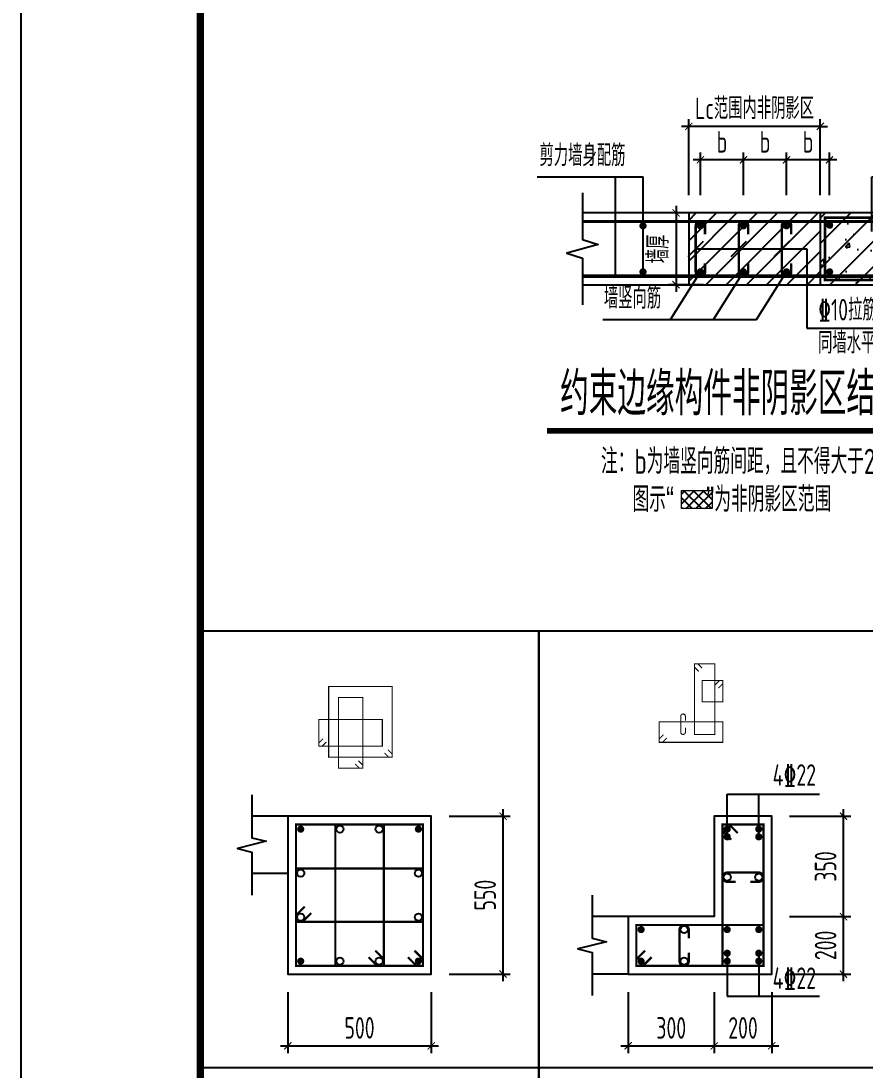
# Model space of a CAD drawing. Extents: x -812054 to 22247, y -644080 to 1003627.
# Drawn here: x -495657 to -483897, y -171821 to -157202 of the extents above; entities that cross this region are included whole.
import ezdxf
from ezdxf.enums import TextEntityAlignment as Align

# ---------------------------------------------------------------- set-up
doc = ezdxf.new("R2010")
doc.units = 0
doc.header["$LTSCALE"] = 1000
doc.linetypes.add('H3普通虚线', pattern=[4.2, 3, -1.2])
doc.layers.get('0').update_dxf_attribs({"linetype": 'CONTINUOUS'})
doc.layers.get('DEFPOINTS').update_dxf_attribs({"linetype": 'CONTINUOUS'})
for name, color, linetype in [('-TK', 7, 'CONTINUOUS'), ('COLU_DE_DIM', 3, 'CONTINUOUS'), ('COLU_DE_TH', 7, 'CONTINUOUS'), ('HATCH', 8, 'CONTINUOUS'), ('LABEL', 1, 'CONTINUOUS'), ('LINK', 6, 'CONTINUOUS'), ('LINK-INDEX', 6, 'CONTINUOUS'), ('REIN', 6, 'CONTINUOUS'), ('S-BEAM-XRBAR', 20, 'CONTINUOUS'), ('S-DETL-DIM', 151, 'CONTINUOUS'), ('S-DETL-LINE1', 2, 'CONTINUOUS'), ('S-DETL-LINE2', 2, 'H3普通虚线'), ('S-DETL-TEXT', 7, 'CONTINUOUS'), ('S-WALL-BEHATCH', 51, 'CONTINUOUS'), ('S-X详图钢筋', 6, 'CONTINUOUS'), ('TAB', 7, 'CONTINUOUS'), ('TEXT25', 2, 'CONTINUOUS'), ('THIN', 7, 'CONTINUOUS')]:
    doc.layers.add(name, color=color, linetype=linetype)
doc.layers.add('墙柱轮廓', color=7, linetype='CONTINUOUS', lineweight=18)
doc.styles.add('TSSD_DIMENSION', font='Tssdeng.shx', dxfattribs={"width": 0.7, "bigfont": 'tssdchn.shx'})
doc.styles.add('TSSD_REIN', font='tssdeng.shx', dxfattribs={"width": 0.7, "height": 300, "bigfont": 'tssdchn.shx'})
doc.dimstyles.new('TSSD_25_100', dxfattribs={"dimtxt": 300, "dimasz": 100, "dimexe": 100, "dimexo": 250, "dimgap": 100, "dimtad": 1, "dimdec": 0, "dimlfac": 0.25, "dimzin": 0, "dimdsep": 46, "dimtxsty": 'TSSD_DIMENSION', "dimblk": 'ARCHTICK', "dimcen": 0, "dimdle": 100, "dimclrt": 7, "dimadec": 0, "dimazin": 0, "dimtfac": 1, "dimtdec": 0, "dimtix": 1, "dimtmove": 2, "dimatfit": 3, "dimldrblk": 'ARCHTICK', "dimfxl": 1, "dimtolj": 1, "dimtzin": 0, "dimarcsym": 0})

# ---------------------------------------------------------------- blocks, each defined once
blk = doc.blocks.new('_ArchTick')
at = {"color": 0, "linetype": 'ByBlock', "const_width": 0.15}
blk.add_lwpolyline([(-0.5, -0.5), (0.5, 0.5)], dxfattribs=at)
blk = doc.blocks.new('*D21')
at = {"layer": 'DEFPOINTS', "color": 0, "transparency": 16777216}
for p in [(2113, 5957), (2113, 4750), (3945, 4750)]:
    blk.add_point(p, dxfattribs=at)
at = {"layer": 'S-DETL-DIM', "color": 0, "lineweight": -2, "transparency": 16777216}
for p, q in [((2113, 5000), (2113, 6057)), ((3945, 5000), (3945, 6057)), ((2113, 5957), (2013, 5957)), ((3945, 5957), (2113, 5957)), ((3945, 5957), (4045, 5957))]:
    blk.add_line(p, q, dxfattribs=at)
at = {"layer": 'S-DETL-DIM', "color": 0, "lineweight": -2, "transparency": 16777216, "xscale": 100, "yscale": 100, "zscale": 100}
blk.add_blockref('_ArchTick', (2113, 5957), dxfattribs=at)
at = {"layer": 'S-DETL-DIM', "color": 0, "lineweight": -2, "transparency": 16777216, "xscale": 100, "yscale": 100, "zscale": 100, "rotation": 180}
blk.add_blockref('_ArchTick', (3945, 5957), dxfattribs=at)
at = {"layer": 'S-DETL-DIM', "color": 7, "transparency": 16777216, "insert": (3029, 6207), "char_height": 300, "attachment_point": 5, "style": 'TSSD_DIMENSION'}
blk.add_mtext('\\A1;Lc范围内非阴影区', dxfattribs=at)
blk = doc.blocks.new('*D22')
at = {"layer": 'DEFPOINTS', "color": 0, "transparency": 16777216}
for p in [(2275, 5491), (2275, 4750), (2875, 4750)]:
    blk.add_point(p, dxfattribs=at)
at = {"layer": 'S-DETL-DIM', "color": 0, "lineweight": -2, "transparency": 16777216}
for p, q in [((2275, 5000), (2275, 5591)), ((2875, 5000), (2875, 5591)), ((2975, 5491), (2175, 5491))]:
    blk.add_line(p, q, dxfattribs=at)
at = {"layer": 'S-DETL-DIM', "color": 0, "lineweight": -2, "transparency": 16777216, "xscale": 100, "yscale": 100, "zscale": 100, "rotation": 180}
blk.add_blockref('_ArchTick', (2275, 5491), dxfattribs=at)
at = {"layer": 'S-DETL-DIM', "color": 0, "lineweight": -2, "transparency": 16777216, "xscale": 100, "yscale": 100, "zscale": 100}
blk.add_blockref('_ArchTick', (2875, 5491), dxfattribs=at)
at = {"layer": 'S-DETL-DIM', "color": 7, "transparency": 16777216, "insert": (2575, 5741), "char_height": 300, "attachment_point": 5, "style": 'TSSD_DIMENSION'}
blk.add_mtext('\\A1;b', dxfattribs=at)
blk = doc.blocks.new('*D23')
at = {"layer": 'DEFPOINTS', "color": 0, "transparency": 16777216}
for p in [(2875, 5491), (2875, 4750), (3475, 4750)]:
    blk.add_point(p, dxfattribs=at)
at = {"layer": 'S-DETL-DIM', "color": 0, "lineweight": -2, "transparency": 16777216}
for p, q in [((2875, 5000), (2875, 5591)), ((3475, 5000), (3475, 5591)), ((3575, 5491), (2775, 5491))]:
    blk.add_line(p, q, dxfattribs=at)
at = {"layer": 'S-DETL-DIM', "color": 0, "lineweight": -2, "transparency": 16777216, "xscale": 100, "yscale": 100, "zscale": 100, "rotation": 180}
blk.add_blockref('_ArchTick', (2875, 5491), dxfattribs=at)
at = {"layer": 'S-DETL-DIM', "color": 0, "lineweight": -2, "transparency": 16777216, "xscale": 100, "yscale": 100, "zscale": 100}
blk.add_blockref('_ArchTick', (3475, 5491), dxfattribs=at)
at = {"layer": 'S-DETL-DIM', "color": 7, "transparency": 16777216, "insert": (3175, 5741), "char_height": 300, "attachment_point": 5, "style": 'TSSD_DIMENSION'}
blk.add_mtext('\\A1;b', dxfattribs=at)
blk = doc.blocks.new('*D24')
at = {"layer": 'DEFPOINTS', "color": 0, "transparency": 16777216}
for p in [(3475, 5491), (3475, 4750), (4075, 4750)]:
    blk.add_point(p, dxfattribs=at)
at = {"layer": 'S-DETL-DIM', "color": 0, "lineweight": -2, "transparency": 16777216}
for p, q in [((3475, 5000), (3475, 5591)), ((4075, 5000), (4075, 5591)), ((4175, 5491), (3375, 5491))]:
    blk.add_line(p, q, dxfattribs=at)
at = {"layer": 'S-DETL-DIM', "color": 0, "lineweight": -2, "transparency": 16777216, "xscale": 100, "yscale": 100, "zscale": 100, "rotation": 180}
blk.add_blockref('_ArchTick', (3475, 5491), dxfattribs=at)
at = {"layer": 'S-DETL-DIM', "color": 0, "lineweight": -2, "transparency": 16777216, "xscale": 100, "yscale": 100, "zscale": 100}
blk.add_blockref('_ArchTick', (4075, 5491), dxfattribs=at)
at = {"layer": 'S-DETL-DIM', "color": 7, "transparency": 16777216, "insert": (3775, 5741), "char_height": 300, "attachment_point": 5, "style": 'TSSD_DIMENSION'}
blk.add_mtext('\\A1;b', dxfattribs=at)
blk = doc.blocks.new('*D25')
at = {"layer": 'DEFPOINTS', "color": 0, "transparency": 16777216}
for p in [(2566, 4750), (1936, 3750), (2566, 3750)]:
    blk.add_point(p, dxfattribs=at)
at = {"layer": 'S-DETL-DIM', "color": 0, "lineweight": -2, "transparency": 16777216}
for p, q in [((1936, 4850), (1936, 3650)), ((2316, 4750), (1836, 4750)), ((2316, 3750), (1836, 3750))]:
    blk.add_line(p, q, dxfattribs=at)
at = {"layer": 'S-DETL-DIM', "color": 0, "lineweight": -2, "transparency": 16777216, "xscale": 100, "yscale": 100, "zscale": 100}
for p, rotation in [((1936, 4750), 90), ((1936, 3750), 270)]:
    blk.add_blockref('_ArchTick', p, dxfattribs=dict(at, rotation=rotation))
at = {"layer": 'S-DETL-DIM', "color": 7, "transparency": 16777216, "insert": (1686, 4250), "char_height": 300, "attachment_point": 5, "rotation": 90, "style": 'TSSD_DIMENSION'}
blk.add_mtext('\\A1;墙厚', dxfattribs=at)
blk = doc.blocks.new('*D420')
at = {"layer": 'COLU_DE_DIM', "color": 0, "lineweight": -2, "transparency": 16777216}
for p, q in [((-487197, -170734), (-487197, -171584)), ((-485997, -170734), (-485997, -171584)), ((-487297, -171484), (-485897, -171484))]:
    blk.add_line(p, q, dxfattribs=at)
at = {"layer": 'DEFPOINTS', "color": 0, "transparency": 16777216}
for p in [(-487197, -170484), (-485997, -170484), (-485997, -171484)]:
    blk.add_point(p, dxfattribs=at)
at = {"layer": 'COLU_DE_DIM', "color": 0, "lineweight": -2, "transparency": 16777216, "xscale": 100, "yscale": 100, "zscale": 100, "rotation": 180}
blk.add_blockref('_ArchTick', (-487197, -171484), dxfattribs=at)
at = {"layer": 'COLU_DE_DIM', "color": 0, "lineweight": -2, "transparency": 16777216, "xscale": 100, "yscale": 100, "zscale": 100}
blk.add_blockref('_ArchTick', (-485997, -171484), dxfattribs=at)
at = {"layer": 'COLU_DE_DIM', "color": 7, "transparency": 16777216, "insert": (-486597, -171234), "char_height": 300, "attachment_point": 5, "style": 'TSSD_DIMENSION'}
blk.add_mtext('\\A1;300', dxfattribs=at)
blk = doc.blocks.new('*D421')
at = {"layer": 'COLU_DE_DIM', "color": 0, "lineweight": -2, "transparency": 16777216}
for p, q in [((-485997, -170734), (-485997, -171584)), ((-485197, -170734), (-485197, -171584)), ((-486097, -171484), (-485097, -171484))]:
    blk.add_line(p, q, dxfattribs=at)
at = {"layer": 'DEFPOINTS', "color": 0, "transparency": 16777216}
for p in [(-485997, -170484), (-485197, -170484), (-485197, -171484)]:
    blk.add_point(p, dxfattribs=at)
at = {"layer": 'COLU_DE_DIM', "color": 0, "lineweight": -2, "transparency": 16777216, "xscale": 100, "yscale": 100, "zscale": 100, "rotation": 180}
blk.add_blockref('_ArchTick', (-485997, -171484), dxfattribs=at)
at = {"layer": 'COLU_DE_DIM', "color": 0, "lineweight": -2, "transparency": 16777216, "xscale": 100, "yscale": 100, "zscale": 100}
blk.add_blockref('_ArchTick', (-485197, -171484), dxfattribs=at)
at = {"layer": 'COLU_DE_DIM', "color": 7, "transparency": 16777216, "insert": (-485597, -171234), "char_height": 300, "attachment_point": 5, "style": 'TSSD_DIMENSION'}
blk.add_mtext('\\A1;200', dxfattribs=at)
blk = doc.blocks.new('*D422')
at = {"layer": 'COLU_DE_DIM', "color": 0, "lineweight": -2, "transparency": 16777216}
for p, q in [((-484947, -169684), (-484097, -169684)), ((-484197, -170584), (-484197, -169584)), ((-484947, -170484), (-484097, -170484))]:
    blk.add_line(p, q, dxfattribs=at)
at = {"layer": 'DEFPOINTS', "color": 0, "transparency": 16777216}
for p in [(-485197, -169684), (-484197, -169684), (-485197, -170484)]:
    blk.add_point(p, dxfattribs=at)
at = {"layer": 'COLU_DE_DIM', "color": 0, "lineweight": -2, "transparency": 16777216, "xscale": 100, "yscale": 100, "zscale": 100}
for p, rotation in [((-484197, -169684), 90), ((-484197, -170484), 270)]:
    blk.add_blockref('_ArchTick', p, dxfattribs=dict(at, rotation=rotation))
at = {"layer": 'COLU_DE_DIM', "color": 7, "transparency": 16777216, "insert": (-484447, -170084), "char_height": 300, "attachment_point": 5, "rotation": 90, "style": 'TSSD_DIMENSION'}
blk.add_mtext('\\A1;200', dxfattribs=at)
blk = doc.blocks.new('*D423')
at = {"layer": 'COLU_DE_DIM', "color": 0, "lineweight": -2, "transparency": 16777216}
for p, q in [((-484197, -169784), (-484197, -168184)), ((-484947, -168284), (-484097, -168284)), ((-484947, -169684), (-484097, -169684))]:
    blk.add_line(p, q, dxfattribs=at)
at = {"layer": 'DEFPOINTS', "color": 0, "transparency": 16777216}
for p in [(-485197, -168284), (-484197, -168284), (-485197, -169684)]:
    blk.add_point(p, dxfattribs=at)
at = {"layer": 'COLU_DE_DIM', "color": 0, "lineweight": -2, "transparency": 16777216, "xscale": 100, "yscale": 100, "zscale": 100}
for p, rotation in [((-484197, -168284), 90), ((-484197, -169684), 270)]:
    blk.add_blockref('_ArchTick', p, dxfattribs=dict(at, rotation=rotation))
at = {"layer": 'COLU_DE_DIM', "color": 7, "transparency": 16777216, "insert": (-484447, -168984), "char_height": 300, "attachment_point": 5, "rotation": 90, "style": 'TSSD_DIMENSION'}
blk.add_mtext('\\A1;350', dxfattribs=at)
blk = doc.blocks.new('*D445')
at = {"layer": 'COLU_DE_DIM', "color": 0, "lineweight": -2, "transparency": 16777216}
for p, q in [((-491940, -170734), (-491940, -171584)), ((-489940, -170734), (-489940, -171584)), ((-492040, -171484), (-489840, -171484))]:
    blk.add_line(p, q, dxfattribs=at)
at = {"layer": 'DEFPOINTS', "color": 0, "transparency": 16777216}
for p in [(-491940, -170484), (-489940, -170484), (-489940, -171484)]:
    blk.add_point(p, dxfattribs=at)
at = {"layer": 'COLU_DE_DIM', "color": 0, "lineweight": -2, "transparency": 16777216, "xscale": 100, "yscale": 100, "zscale": 100, "rotation": 180}
blk.add_blockref('_ArchTick', (-491940, -171484), dxfattribs=at)
at = {"layer": 'COLU_DE_DIM', "color": 0, "lineweight": -2, "transparency": 16777216, "xscale": 100, "yscale": 100, "zscale": 100}
blk.add_blockref('_ArchTick', (-489940, -171484), dxfattribs=at)
at = {"layer": 'COLU_DE_DIM', "color": 7, "transparency": 16777216, "insert": (-490940, -171234), "char_height": 300, "attachment_point": 5, "style": 'TSSD_DIMENSION'}
blk.add_mtext('\\A1;500', dxfattribs=at)
blk = doc.blocks.new('*D446')
at = {"layer": 'COLU_DE_DIM', "color": 0, "lineweight": -2, "transparency": 16777216}
for p, q in [((-488940, -170584), (-488940, -168184)), ((-489690, -168284), (-488840, -168284)), ((-489690, -170484), (-488840, -170484))]:
    blk.add_line(p, q, dxfattribs=at)
at = {"layer": 'DEFPOINTS', "color": 0, "transparency": 16777216}
for p in [(-489940, -168284), (-488940, -168284), (-489940, -170484)]:
    blk.add_point(p, dxfattribs=at)
at = {"layer": 'COLU_DE_DIM', "color": 0, "lineweight": -2, "transparency": 16777216, "xscale": 100, "yscale": 100, "zscale": 100}
for p, rotation in [((-488940, -168284), 90), ((-488940, -170484), 270)]:
    blk.add_blockref('_ArchTick', p, dxfattribs=dict(at, rotation=rotation))
at = {"layer": 'COLU_DE_DIM', "color": 7, "transparency": 16777216, "insert": (-489190, -169384), "char_height": 300, "attachment_point": 5, "rotation": 90, "style": 'TSSD_DIMENSION'}
blk.add_mtext('\\A1;550', dxfattribs=at)
blk = doc.blocks.new('A1')
blk.add_lwpolyline([(0, 59400), (0, 0), (84100, 0), (84100, 59400)], close=True)
at = {"const_width": 100}
blk.add_lwpolyline([(2500, 58400), (2500, 1000), (83100, 1000), (83100, 58400)], close=True, dxfattribs=at)
blk = doc.blocks.new('20210311.03312664')
at = {"layer": 'HATCH'}
h = blk.add_hatch(dxfattribs=at)
h.set_pattern_fill('METAL', color=256, scale=50, style=0)
h.set_pattern_definition([(45, (970506.73, 314564.58), (-141.421356, 141.421356), [])])
h.paths.add_polyline_path([(3945, 4750.5), (2113.2, 4750.5), (2113.2, 3750.5), (3945, 3750.5)])
at = {"layer": 'HATCH', "ltscale": 0.5}
h = blk.add_hatch(dxfattribs=at)
h.set_pattern_fill('HOLE_MATETIEL', color=256, scale=30, style=0)
h.set_pattern_definition([(45, (0, 584.78), (-67.352, 67.352), []), (135, (0, 584.78), (-67.352, -67.352), [])])
h.paths.add_polyline_path([(2009.3, 881.5), (2436.4, 881.5), (2436.4, 630), (2009.3, 630)])
at = {"layer": 'S-WALL-BEHATCH'}
h = blk.add_hatch(dxfattribs=at)
h.set_pattern_fill('钢筋混凝土', color=0, scale=100, style=0)
h.set_pattern_definition([(45, (-313936.74, 156299.2), (-176.7767, 176.7767), []), (50, (-313936.74, 156299.2), (717.2602, -62.7521), [75, -825]), (355, (-313936.74, 156299.2), (-138.7513, 752.1921), [60, -660]), (100.4514, (-313877, 156294), (578.5094, 689.4395), [63.7402, -701.1421]), (46.1842, (-313936.7, 156499.2), (1067.241, -165.519), [112.5, -1237.5]), (96.6356, (-313847.8, 156485.4), (934.6627, 974.118), [95.6103, -1051.713]), (351.1842, (-313936.7, 156499.2), (934.662, 974.1186), [90, -990]), (21, (-313836.74, 156449.2), (596.9071, -402.6189), [75, -825]), (326, (-313836.74, 156449.2), (243.3153, 725.15), [60, -660]), (71.4514, (-313787, 156415.66), (840.2226, 322.5305), [63.7402, -701.1421]), (37.5, (-313936.74, 156299.2), (12.15986, 332.89385), [0, -652, 0, -670, 0, -662.5]), (7.5, (-313936.74, 156299.2), (263.06954, 394.4117), [0, -382, 0, -637, 0, -252.5]), (327.5, (-314159.74, 156299.2), (533.82244, -22.55487), [0, -250, 0, -780, 0, -1035]), (317.5, (-314259.74, 156299.2), (583.1862, 100.105), [0, -325, 0, -518, 0, -735])])
h.paths.add_polyline_path([(5370.8, 3750.5), (5370.8, 4120.5), (5150.8, 4190.5), (5590.8, 4310.5), (5370.8, 4380.5), (5370.8, 4750.5), (3945, 4750.5), (3945, 3750.5)])
at = {"layer": 'S-DETL-LINE1', "color": 0}
for p, q in [((5370.8, 4750.5), (631.6, 4750.5)), ((631.6, 3750.5), (5370.8, 3750.5))]:
    blk.add_line(p, q, dxfattribs=at)
for points in [[(631.6, 5030.5), (631.6, 4380.5), (851.6, 4310.5), (411.6, 4190.5), (631.6, 4120.5), (631.6, 3470.5)], [(5370.8, 3470.5), (5370.8, 4120.5), (5150.8, 4190.5), (5590.8, 4310.5), (5370.8, 4380.5), (5370.8, 5030.5)]]:
    blk.add_lwpolyline(points, dxfattribs=at)
at = {"layer": 'S-DETL-LINE2', "color": 0}
for p, q in [((2113.2, 4750.5), (2113.2, 3750.5)), ((3945, 4750.5), (3945, 3750.5))]:
    blk.add_line(p, q, dxfattribs=at)
at = {"layer": 'S-DETL-TEXT'}
for p, q in [((0, 5252), (1475, 5252)), ((1089.8, 3870.5), (1089.8, 5252)), ((1475, 3929.9), (1475, 5252)), ((4663.9, 5252), (6022.2, 5252)), ((4663.9, 4489.6), (4663.9, 5252)), ((2103.9, 4144.4), (2316.1, 4356.5)), ((2210, 4250.5), (3755.5, 4250.5)), ((2703.9, 4144.4), (2916.1, 4356.5)), ((3303.9, 4144.4), (3516.1, 4356.5)), ((3755.5, 4250.5), (3755.5, 3145.1)), ((1858.3, 3265.1), (2275, 3929.9)), ((2458.3, 3265.1), (2875, 3929.9)), ((3058.3, 3265.1), (3475, 3929.9)), ((916.5, 3265.1), (3058.3, 3265.1)), ((3755.5, 3145.1), (5557.5, 3145.1))]:
    blk.add_line(p, q, dxfattribs=at)
at = {"layer": 'S-DETL-TEXT', "const_width": 80}
blk.add_lwpolyline([(135.2, 1713.7), (6369.7, 1713.7)], dxfattribs=at)
at = {"layer": 'S-WALL-BEHATCH', "color": 0}
blk.add_lwpolyline([(5150.8, 4190.5), (5590.8, 4310.5), (5370.8, 4380.5), (5370.8, 4750.5), (3945, 4750.5), (3945, 3750.5), (5370.8, 3750.5), (5370.8, 4120.5)], close=True, dxfattribs=at)
at = {"layer": 'S-X详图钢筋'}
for points, const_width in [([(5370.8, 3815.5), (4010, 3815.5), (4010, 4685.5), (5370.8, 4685.5)], 35), ([(5370.8, 4630.5), (631.6, 4630.5)], 40), ([(631.6, 3870.5), (5370.8, 3870.5)], 50)]:
    blk.add_lwpolyline(points, dxfattribs=dict(at, const_width=const_width))
at = {"layer": 'S-X详图钢筋', "const_width": 50}
for points in [[(1500, 4571, -1), (1450, 4571, -1)], [(2300, 4571, -1), (2250, 4571, -1)], [(2900, 4571, -1), (2850, 4571, -1)], [(3500, 4571, -1), (3450, 4571, -1)], [(4050, 4580.5, 1), (4100, 4580.5, 1)], [(1500, 3929.9, 1), (1450, 3929.9, 1)], [(2300, 3929.9, 1), (2250, 3929.9, 1)], [(2900, 3929.9, 1), (2850, 3929.9, 1)], [(3500, 3929.9, 1), (3450, 3929.9, 1)], [(4100, 3929.9, 1), (4050, 3929.9, 1)]]:
    blk.add_lwpolyline(points, format="xyb", close=True, dxfattribs=at)
at = {"layer": 'S-X详图钢筋', "const_width": 35}
for points in [[(2340, 4451), (2340, 4571, 1), (2210, 4571), (2210, 3929.9, 1), (2340, 3929.9), (2340, 4049.9)], [(2940, 4451), (2940, 4571, 1), (2810, 4571), (2810, 3929.9, 1), (2940, 3929.9), (2940, 4049.9)], [(3540, 4451), (3540, 4571, 1), (3410, 4571), (3410, 3929.9, 1), (3540, 3929.9), (3540, 4049.9)]]:
    blk.add_lwpolyline(points, format="xyb", dxfattribs=at)
at = {"layer": '墙柱轮廓', "color": 2}
blk.add_lwpolyline([(2009.3, 881.5), (2436.4, 881.5), (2436.4, 630), (2009.3, 630)], close=True, dxfattribs=at)
at = {"layer": 'S-DETL-TEXT', "style": 'TSSD_REIN', "width": 0.7}
for s, p in [('剪力墙身配筋', (32.7, 5313.8)), ('约束边缘构件', (4795.8, 5313.8)), ('墙竖向筋', (929.8, 3327.6))]:
    blk.add_text(s, height=300, dxfattribs=at).set_placement(p, align=Align.BOTTOM_LEFT)
for s, height, p in [('\x8410拉筋，竖向间距', 300, (3914.5, 3251.7)), ('同墙水平筋间距', 300, (3914.5, 2792)), ('约束边缘构件非阴影区结构大样', 600, (319.9, 1931.1)), ('注：b为墙竖向筋间距，且不得大于200。', 350, (889.3, 1114.3)), ('图示“   ”为非阴影区范围', 350, (1329.2, 584.8))]:
    blk.add_text(s, height=height, dxfattribs=at).set_placement(p)
at = {"layer": 'S-DETL-DIM', "color": 0}
for base, p1, p2, text, picture, middle in [((2113.2, 5957.2), (3945, 4750.5), (2113.2, 4750.5), 'Lc范围内非阴影区', '*D21', (3029.1, 6207.2)), ((2275, 5490.8), (2875, 4750.5), (2275, 4750.5), 'b', '*D22', (2575, 5740.8)), ((2875, 5490.8), (3475, 4750.5), (2875, 4750.5), 'b', '*D23', (3175, 5740.8)), ((3475, 5490.8), (4075, 4750.5), (3475, 4750.5), 'b', '*D24', (3775, 5740.8))]:
    dim = blk.add_linear_dim(base=base, p1=p1, p2=p2, text=text, dimstyle='TSSD_25_100', dxfattribs=at)
    dim.commit()
    dim.dimension.update_dxf_attribs({"geometry": picture, "text_midpoint": middle})
at = {"layer": 'S-DETL-DIM'}
dim = blk.add_aligned_dim(p1=(2566, 4750.5), p2=(2566, 3750.5), distance=-629.5, text='墙厚', dimstyle='TSSD_25_100', dxfattribs=at)
dim.commit()
dim.dimension.update_dxf_attribs({"geometry": '*D25', "text_midpoint": (1686.5, 4250.5)})

msp = doc.modelspace()

# ---------------------------------------------------------------- linework, layer by layer
at = {"layer": 'COLU_DE_TH'}
for points in [[(-491939.61, -168284.03), (-491939.61, -169084.03), (-491939.61, -170484.03), (-489939.61, -170484.03), (-489939.61, -168284.03), (-491939.61, -168284.03)], [(-487197.18, -169684.03), (-487197.18, -170484.03), (-485197.18, -170484.03), (-485197.18, -168284.03), (-485997.18, -168284.03), (-485997.18, -169684.03), (-487197.18, -169684.03)]]:
    msp.add_lwpolyline(points, close=True, dxfattribs=at)
at = {"layer": 'LABEL'}
for p, q in [((-485817.18, -167975.1), (-484532.09, -167975.1)), ((-485817.18, -168575.1), (-485817.18, -167975.1)), ((-485377.18, -168575.1), (-485377.18, -167975.1)), ((-485817.18, -170192.96), (-485817.18, -170792.96)), ((-485377.18, -170192.96), (-485377.18, -170792.96)), ((-485817.18, -170792.96), (-484532.09, -170792.96))]:
    msp.add_line(p, q, dxfattribs=at)
at = {"layer": 'LINK'}
for points in [[(-490174.61, -170157.11, 30, 30, 0), (-490054.61, -170277.11, 30, 30, 0), (-490054.61, -170369.03, 30, 30, 0), (-491824.61, -170369.03, 30, 30, 0), (-491824.61, -168399.03, 30, 30, 0), (-490054.61, -168399.03, 30, 30, 0), (-490054.61, -170369.03, 30, 30, 0), (-490146.54, -170369.03, 30, 30, 0), (-490266.54, -170249.03, 30, 30, 0)], [(-490721.28, -170157.11, 30, 30, 0), (-490601.28, -170277.11, 30, 30, 0), (-490601.28, -170369.03, 30, 30, 0), (-491277.95, -170369.03, 30, 30, 0), (-491277.95, -168399.03, 30, 30, 0), (-490601.28, -168399.03, 30, 30, 0), (-490601.28, -170369.03, 30, 30, 0), (-490693.2, -170369.03, 30, 30, 0), (-490813.2, -170249.03, 30, 30, 0)], [(-485762.18, -168610.95, 30, 30, 0), (-485882.18, -168490.95, 30, 30, 0), (-485882.18, -168399.03, 30, 30, 0), (-485312.18, -168399.03, 30, 30, 0), (-485312.18, -170369.03, 30, 30, 0), (-485882.18, -170369.03, 30, 30, 0), (-485882.18, -168399.03, 30, 30, 0), (-485790.25, -168399.03, 30, 30, 0), (-485670.25, -168519.03, 30, 30, 0)], [(-491612.69, -169635.7, 30, 30, 0), (-491732.69, -169755.7, 30, 30, 0), (-491824.61, -169755.7, 30, 30, 0), (-491824.61, -169012.36, 30, 30, 0), (-490054.61, -169012.36, 30, 30, 0), (-490054.61, -169755.7, 30, 30, 0), (-491824.61, -169755.7, 30, 30, 0), (-491824.61, -169663.77, 30, 30, 0), (-491704.61, -169543.77, 30, 30, 0)], [(-485497.18, -169198.65, 30, 30, 0), (-485377.18, -169198.65, 30, 30, 1), (-485377.18, -169068.65, 30, 30, 0), (-485817.18, -169068.65, 30, 30, 1), (-485817.18, -169198.65, 30, 30, 0), (-485697.18, -169198.65, 30, 30, 0)], [(-486870.25, -170249.03, 30, 30, 0), (-486990.25, -170369.03, 30, 30, 0), (-487082.18, -170369.03, 30, 30, 0), (-487082.18, -169799.03, 30, 30, 0), (-485312.18, -169799.03, 30, 30, 0), (-485312.18, -170369.03, 30, 30, 0), (-487082.18, -170369.03, 30, 30, 0), (-487082.18, -170277.11, 30, 30, 0), (-486962.18, -170157.11, 30, 30, 0)], [(-486352.18, -169984.03, 30, 30, 0), (-486352.18, -169864.03, 30, 30, 1), (-486482.18, -169864.03, 30, 30, 0), (-486482.18, -170304.03, 30, 30, 1), (-486352.18, -170304.03, 30, 30, 0), (-486352.18, -170184.03, 30, 30, 0)]]:
    msp.add_lwpolyline(points, format="xyseb", dxfattribs=at)
at = {"layer": 'LINK-INDEX'}
for points in [[(-486214.68, -166265.45, 15, 15, 0), (-486274.68, -166205.45, 15, 15, 0), (-486274.68, -166159.49, 15, 15, 0), (-485989.68, -166159.49, 15, 15, 0), (-485989.68, -167144.49, 15, 15, 0), (-486274.68, -167144.49, 15, 15, 0), (-486274.68, -166159.49, 15, 15, 0), (-486228.71, -166159.49, 15, 15, 0), (-486168.71, -166219.49, 15, 15, 0)], [(-490545.45, -167356.99, 15, 15, 0), (-490485.45, -167416.99, 15, 15, 0), (-490485.45, -167462.95, 15, 15, 0), (-491370.45, -167462.95, 15, 15, 0), (-491370.45, -166477.95, 15, 15, 0), (-490485.45, -166477.95, 15, 15, 0), (-490485.45, -167462.95, 15, 15, 0), (-490531.41, -167462.95, 15, 15, 0), (-490591.41, -167402.95, 15, 15, 0)], [(-485985.64, -166452.82, 15, 15, 0), (-485925.64, -166392.82, 15, 15, 0), (-485879.68, -166392.82, 15, 15, 0), (-485879.68, -166691.15, 15, 15, 0), (-486164.68, -166691.15, 15, 15, 0), (-486164.68, -166392.82, 15, 15, 0), (-485879.68, -166392.82, 15, 15, 0), (-485879.68, -166438.78, 15, 15, 0), (-485939.68, -166498.78, 15, 15, 0)], [(-490955.45, -167510.32, 15, 15, 0), (-490895.45, -167570.32, 15, 15, 0), (-490895.45, -167616.29, 15, 15, 0), (-491233.78, -167616.29, 15, 15, 0), (-491233.78, -166631.29, 15, 15, 0), (-490895.45, -166631.29, 15, 15, 0), (-490895.45, -167616.29, 15, 15, 0), (-490941.41, -167616.29, 15, 15, 0), (-491001.41, -167556.29, 15, 15, 0)], [(-491401.15, -167249.62, 15, 15, 0), (-491461.15, -167309.62, 15, 15, 0), (-491507.11, -167309.62, 15, 15, 0), (-491507.11, -166937.95, 15, 15, 0), (-490622.11, -166937.95, 15, 15, 0), (-490622.11, -167309.62, 15, 15, 0), (-491507.11, -167309.62, 15, 15, 0), (-491507.11, -167263.66, 15, 15, 0), (-491447.11, -167203.66, 15, 15, 0)], [(-486399.68, -166951.99, 15, 15, 0), (-486399.68, -166891.99, 15, 15, 1), (-486464.68, -166891.99, 15, 15, 0), (-486464.68, -167111.99, 15, 15, 1), (-486399.68, -167111.99, 15, 15, 0), (-486399.68, -167051.99, 15, 15, 0)], [(-486658.71, -167194.49, 15, 15, 0), (-486718.71, -167254.49, 15, 15, 0), (-486764.68, -167254.49, 15, 15, 0), (-486764.68, -166969.49, 15, 15, 0), (-485879.68, -166969.49, 15, 15, 0), (-485879.68, -167254.49, 15, 15, 0), (-486764.68, -167254.49, 15, 15, 0), (-486764.68, -167208.52, 15, 15, 0), (-486704.68, -167148.52, 15, 15, 0)]]:
    msp.add_lwpolyline(points, format="xyseb", dxfattribs=at)
at = {"layer": 'REIN'}
for points in [[(-491784.61, -168464.03, 50, 50, 1), (-491734.61, -168464.03, 50, 50, 1), (-491784.61, -168464.03, 50, 50, 0)], [(-490144.61, -168464.03, 50, 50, 1), (-490094.61, -168464.03, 50, 50, 1), (-490144.61, -168464.03, 50, 50, 0)], [(-485842.18, -168464.03, 50, 50, 1), (-485792.18, -168464.03, 50, 50, 1), (-485842.18, -168464.03, 50, 50, 0)], [(-485842.18, -168571.5, 50, 50, 1), (-485792.18, -168571.5, 50, 50, 1), (-485842.18, -168571.5, 50, 50, 0)], [(-485402.18, -168464.03, 50, 50, 1), (-485352.18, -168464.03, 50, 50, 1), (-485402.18, -168464.03, 50, 50, 0)], [(-485402.18, -168571.5, 50, 50, 1), (-485352.18, -168571.5, 50, 50, 1), (-485402.18, -168571.5, 50, 50, 0)], [(-487042.18, -169864.03, 50, 50, 1), (-486992.18, -169864.03, 50, 50, 1), (-487042.18, -169864.03, 50, 50, 0)], [(-485842.18, -169864.03, 50, 50, 1), (-485792.18, -169864.03, 50, 50, 1), (-485842.18, -169864.03, 50, 50, 0)], [(-485402.18, -169864.03, 50, 50, 1), (-485352.18, -169864.03, 50, 50, 1), (-485402.18, -169864.03, 50, 50, 0)], [(-485842.18, -170192.96, 50, 50, 1), (-485792.18, -170192.96, 50, 50, 1), (-485842.18, -170192.96, 50, 50, 0)], [(-485402.18, -170192.96, 50, 50, 1), (-485352.18, -170192.96, 50, 50, 1), (-485402.18, -170192.96, 50, 50, 0)], [(-491784.61, -170304.03, 50, 50, 1), (-491734.61, -170304.03, 50, 50, 1), (-491784.61, -170304.03, 50, 50, 0)], [(-490144.61, -170304.03, 50, 50, 1), (-490094.61, -170304.03, 50, 50, 1), (-490144.61, -170304.03, 50, 50, 0)], [(-487042.18, -170304.03, 50, 50, 1), (-486992.18, -170304.03, 50, 50, 1), (-487042.18, -170304.03, 50, 50, 0)], [(-485842.18, -170304.03, 50, 50, 1), (-485792.18, -170304.03, 50, 50, 1), (-485842.18, -170304.03, 50, 50, 0)], [(-485402.18, -170304.03, 50, 50, 1), (-485352.18, -170304.03, 50, 50, 1), (-485402.18, -170304.03, 50, 50, 0)]]:
    msp.add_lwpolyline(points, format="xyseb", close=True, dxfattribs=at)
for centre in [(-491212.95, -168464.03), (-490666.28, -168464.03), (-491759.61, -169077.36), (-490119.61, -169077.36), (-485817.18, -169133.65), (-485377.18, -169133.65), (-491759.61, -169690.7), (-490119.61, -169690.7), (-486417.18, -169864.03), (-491212.95, -170304.03), (-490666.28, -170304.03), (-486417.18, -170304.03)]:
    msp.add_circle(centre, 50, dxfattribs=at)
at = {"layer": 'TAB'}
for points in [[(-493156.77, -165698.81), (-488439.61, -165698.81), (-488439.61, -175784.03), (-493156.77, -175784.03), (-493156.77, -165698.81), (-493156.77, -171784.03), (-488439.61, -171784.03), (-488439.61, -172784.03), (-493156.77, -172784.03), (-493156.77, -173784.03), (-488439.61, -173784.03), (-488439.61, -174784.03), (-493156.77, -174784.03)], [(-488439.61, -165698.81), (-483697.18, -165698.81), (-483697.18, -175784.03), (-488439.61, -175784.03), (-488439.61, -165698.81), (-488439.61, -171784.03), (-483697.18, -171784.03), (-483697.18, -172784.03), (-488439.61, -172784.03), (-488439.61, -173784.03), (-483697.18, -173784.03), (-483697.18, -174784.03), (-488439.61, -174784.03)]]:
    msp.add_lwpolyline(points, dxfattribs=at)
at = {"layer": 'THIN'}
for p, q in [((-491939.61, -168284.03), (-492439.61, -168284.03)), ((-491939.61, -169084.03), (-492439.61, -169084.03)), ((-487197.18, -169684.03), (-487697.18, -169684.03)), ((-487197.18, -170484.03), (-487697.18, -170484.03))]:
    msp.add_line(p, q, dxfattribs=at)
for points in [[(-492439.61, -167984.03), (-492439.61, -168584.03), (-492239.61, -168634.03), (-492639.61, -168734.03), (-492439.61, -168784.03), (-492439.61, -169384.03)], [(-487697.18, -169384.03), (-487697.18, -169984.03), (-487497.18, -170034.03), (-487897.18, -170134.03), (-487697.18, -170184.03), (-487697.18, -170784.03)]]:
    msp.add_lwpolyline(points, dxfattribs=at)

# ---------------------------------------------------------------- block references
at = {"layer": '-TK'}
msp.add_blockref('A1', (-495656.77, -186869.25), dxfattribs=at)
at = {"layer": 'S-BEAM-XRBAR', "color": 0, "ltscale": 0.5}
msp.add_blockref('20210311.03312664', (-488465.43, -164627.55), dxfattribs=at)

# ---------------------------------------------------------------- texts
at = {"layer": 'TEXT25', "color": 1, "style": 'TSSD_REIN', "width": 0.7}
for p in [(-485183.88, -167949.85), (-485183.88, -170781.14)]:
    msp.add_text('4%%13222', height=300, dxfattribs=at).set_placement(p, align=Align.BOTTOM_LEFT)

# ---------------------------------------------------------------- dimensions: what is measured, and where the dimension line sits
at = {"layer": 'COLU_DE_DIM'}
for base, p1, p2, picture, middle in [((-488939.61, -168284.03), (-489939.61, -170484.03), (-489939.61, -168284.03), '*D446', (-489189.61, -169384.03)), ((-484197.18, -168284.03), (-485197.18, -169684.03), (-485197.18, -168284.03), '*D423', (-484447.18, -168984.03)), ((-484197.18, -169684.03), (-485197.18, -170484.03), (-485197.18, -169684.03), '*D422', (-484447.18, -170084.03))]:
    dim = msp.add_linear_dim(base=base, p1=p1, p2=p2, angle=90, dimstyle='TSSD_25_100', dxfattribs=at)
    dim.commit()
    dim.dimension.update_dxf_attribs({"geometry": picture, "text_midpoint": middle})
for base, p1, p2, picture, middle in [((-489939.61, -171484.03), (-491939.61, -170484.03), (-489939.61, -170484.03), '*D445', (-490939.61, -171234.03)), ((-485997.18, -171484.03), (-487197.18, -170484.03), (-485997.18, -170484.03), '*D420', (-486597.18, -171234.03)), ((-485197.18, -171484.03), (-485997.18, -170484.03), (-485197.18, -170484.03), '*D421', (-485597.18, -171234.03))]:
    dim = msp.add_linear_dim(base=base, p1=p1, p2=p2, dimstyle='TSSD_25_100', dxfattribs=at)
    dim.commit()
    dim.dimension.update_dxf_attribs({"geometry": picture, "text_midpoint": middle})

doc.saveas('drawing.dxf')
